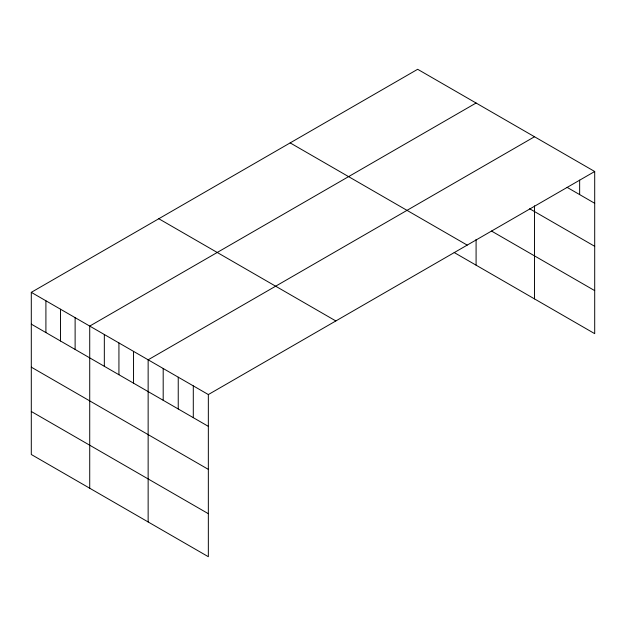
<?xml version="1.0" encoding="UTF-8"?>
<svg xmlns="http://www.w3.org/2000/svg" width="626" height="626" viewBox="0 0 626 626"><rect width="100%" height="100%" fill="white"/><g stroke="black" fill="none" stroke-linecap="round" stroke-linejoin="round"><path stroke-width="0.94" d="M594.7 171.501L208.341 394.56L208.341 556.71L31.3 454.499L31.3 292.35L417.659 69.29L594.7 171.501L594.7 333.65L454.179 252.521M476.089 103.016L89.721 326.083L89.721 488.233M534.51 136.75L148.143 359.809L148.143 521.959M567.109 187.362L594.7 203.286M529.635 208.748L594.7 246.308M491.504 231.049L594.7 290.628M290.167 142.9L467.199 245.11M158.801 218.74L335.833 320.95M31.3 292.35L208.341 394.56M31.3 324.143L208.341 426.353M31.3 367.157L208.341 469.375M31.3 411.485L208.341 513.696M579.653 180.147L579.653 194.6M534.51 205.821L534.51 298.899M476.089 239.359L476.089 265.166M193.293 385.874L193.293 417.667M178.238 377.188L178.238 408.974M163.19 368.495L163.19 400.288M133.541 351.382L133.541 383.167M118.932 342.946L118.932 374.731M104.331 334.511L104.331 366.304M75.12 317.648L75.12 349.441M60.511 309.213L60.511 341.006M45.909 300.785L45.909 332.57"/></g></svg>
